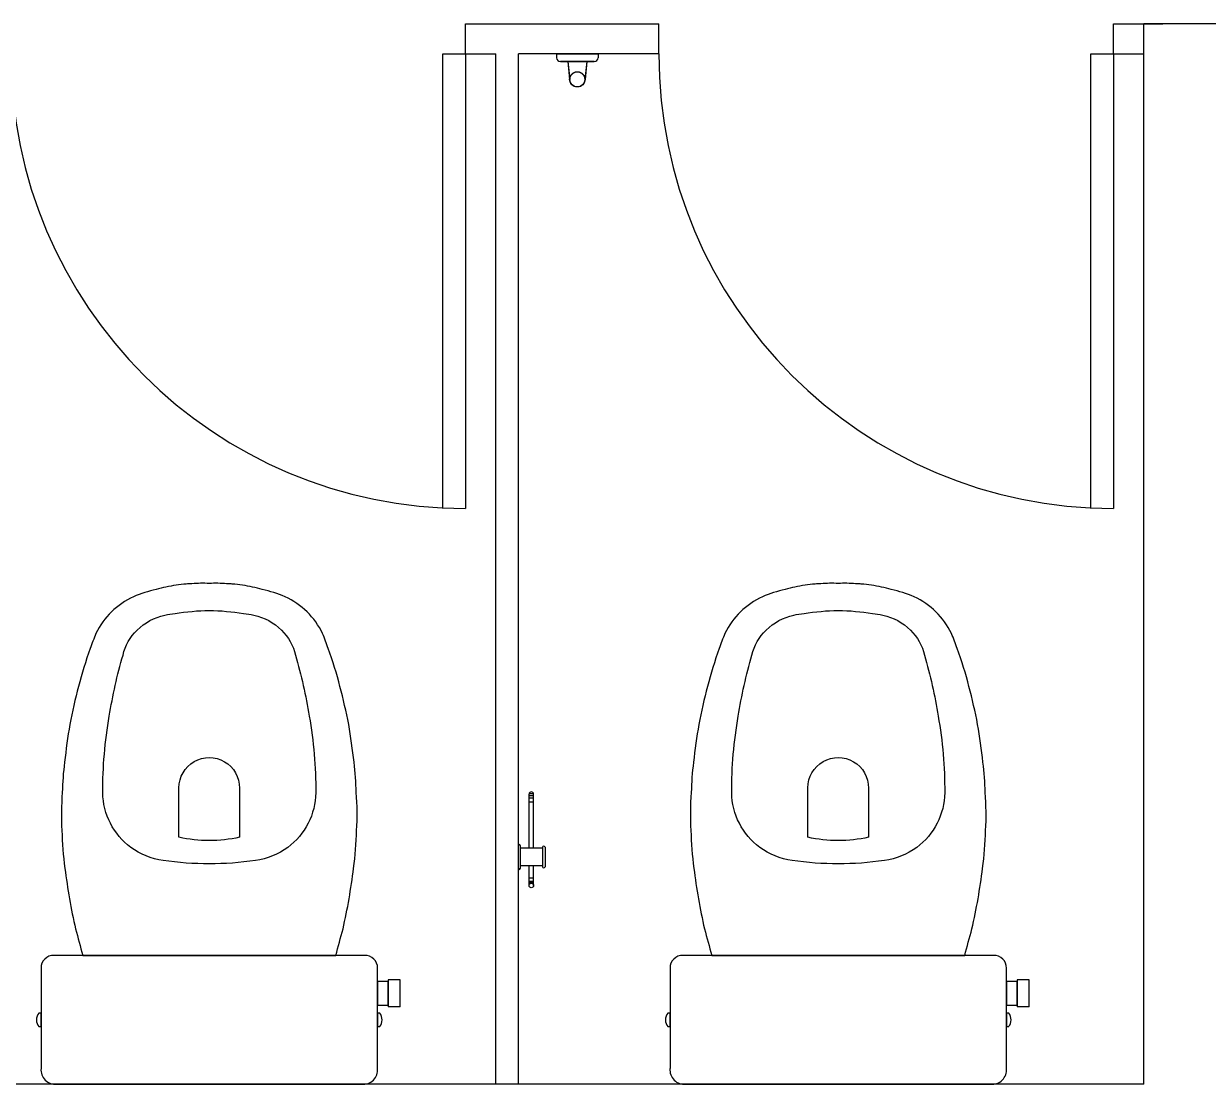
# Model space of a CAD drawing. Header units: inches. Extents: x 542650 to 544515, y 9574150 to 9574595.
# Drawn here: x 542789.113 to 542790.676, y 9574245.643 to 9574247.043 of the extents above; entities that cross this region are included whole.
import ezdxf

# ---------------------------------------------------------------- set-up
doc = ezdxf.new("R2010")
doc.units = ezdxf.units.IN
doc.header["$MEASUREMENT"] = 0
doc.layers.add('I-ARQ', color=8, linetype='Continuous')

msp = doc.modelspace()

# ---------------------------------------------------------------- linework, layer by layer
at = {"layer": 'I-ARQ'}
for p, q in [((542789.6959, 9574247.0028), (542789.6959, 9574247.0428)), ((542789.6959, 9574247.0428), (542789.7359, 9574247.0428)), ((542789.7359, 9574247.0428), (542789.7659, 9574247.0428)), ((542789.7359, 9574247.0428), (542789.7659, 9574247.0428)), ((542789.7609, 9574247.0428), (542789.9509, 9574247.0428)), ((542789.9509, 9574247.0028), (542789.9509, 9574247.0428)), ((542790.5509, 9574247.0028), (542790.5509, 9574247.0428)), ((542790.5509, 9574247.0428), (542790.5609, 9574247.0428)), ((542790.5609, 9574247.0428), (542790.5909, 9574247.0428)), ((542790.5609, 9574247.0428), (542790.5909, 9574247.0428)), ((542790.5859, 9574247.0428), (542790.5909, 9574247.0428)), ((542790.5862, 9574247.0428), (542790.6162, 9574247.0428)), ((542790.5909, 9574247.0028), (542790.5909, 9574247.0428)), ((542794.2859, 9574247.0428), (542790.5909, 9574247.0428)), ((542789.6659, 9574247.0028), (542789.6959, 9574247.0028)), ((542789.6659, 9574246.4028), (542789.6659, 9574247.0028)), ((542789.6959, 9574247.0028), (542789.7359, 9574247.0028)), ((542789.6959, 9574247.0028), (542789.6959, 9574246.4028)), ((542789.7359, 9574245.6428), (542789.7359, 9574247.0028)), ((542789.7659, 9574245.6428), (542789.7659, 9574247.0028)), ((542789.9509, 9574247.0028), (542789.7659, 9574247.0028)), ((542789.816, 9574247.0028), (542789.816, 9574246.9978)), ((542789.8708, 9574247.0028), (542789.816, 9574247.0028)), ((542789.816, 9574247.0028), (542789.816, 9574246.9978)), ((542789.816, 9574247.0028), (542789.8708, 9574247.0028)), ((542789.8658, 9574246.9928), (542789.821, 9574246.9928)), ((542789.821, 9574246.9928), (542789.8658, 9574246.9928)), ((542789.8307, 9574246.9928), (542789.8332, 9574246.9693)), ((542789.831, 9574246.9928), (542789.8336, 9574246.9693)), ((542789.8558, 9574246.9928), (542789.8532, 9574246.9693)), ((542789.8561, 9574246.9928), (542789.8536, 9574246.9693)), ((542789.8708, 9574247.0028), (542789.8708, 9574246.9978)), ((542789.8708, 9574247.0028), (542789.8708, 9574246.9978)), ((542790.5209, 9574247.0028), (542790.5509, 9574247.0028)), ((542790.5209, 9574246.4028), (542790.5209, 9574247.0028)), ((542790.5509, 9574247.0028), (542790.5909, 9574247.0028)), ((542790.5509, 9574247.0028), (542790.5509, 9574246.4028)), ((542790.5909, 9574245.6428), (542790.5909, 9574247.0028)), ((542790.5909, 9574247.0028), (542790.5909, 9574247.0028)), ((542790.5909, 9574246.9928), (542790.5909, 9574247.0028)), ((542789.7797, 9574245.9544), (542789.7797, 9574246.0258)), ((542789.7797, 9574246.0241), (542789.7857, 9574246.0241)), ((542789.7797, 9574246.0208), (542789.7857, 9574246.0208)), ((542789.7798, 9574246.0266), (542789.7855, 9574246.0266)), ((542789.7857, 9574245.9544), (542789.7857, 9574246.0258)), ((542789.7797, 9574246.0158), (542789.7857, 9574246.0158)), ((542789.768, 9574245.9578), (542789.768, 9574245.9278)), ((542789.7974, 9574245.9544), (542789.768, 9574245.9544)), ((542789.7974, 9574245.9557), (542789.7974, 9574245.9299)), ((542789.8009, 9574245.9557), (542789.8009, 9574245.9299)), ((542789.7974, 9574245.9312), (542789.768, 9574245.9312)), ((542789.7797, 9574245.9051), (542789.7797, 9574245.9312)), ((542789.7857, 9574245.9051), (542789.7857, 9574245.9312)), ((542789.7797, 9574245.9151), (542789.7857, 9574245.9151)), ((542789.7797, 9574245.911), (542789.7857, 9574245.911)), ((542789.7797, 9574245.9089), (542789.7857, 9574245.9089)), ((542789.5627, 9574245.8128), (542789.1527, 9574245.8128)), ((542790.3927, 9574245.8128), (542789.9827, 9574245.8128)), ((542789.1357, 9574245.796), (542789.1357, 9574245.6636)), ((542789.5797, 9574245.6636), (542789.5797, 9574245.796)), ((542789.9657, 9574245.796), (542789.9657, 9574245.6636)), ((542790.4097, 9574245.6636), (542790.4097, 9574245.796)), ((542790.5909, 9574245.6428), (542788.1159, 9574245.6428)), ((542789.1565, 9574245.6428), (542789.5589, 9574245.6428)), ((542789.9865, 9574245.6428), (542790.3889, 9574245.6428))]:
    msp.add_line(p, q, dxfattribs=at)
at = {"layer": 'I-ARQ', "linetype": 'ByBlock'}
for p, q in [((542789.5937, 9574245.7808), (542789.5937, 9574245.7448)), ((542789.6097, 9574245.7808), (542789.5937, 9574245.7808)), ((542789.6097, 9574245.7448), (542789.6097, 9574245.7808)), ((542790.4237, 9574245.7808), (542790.4237, 9574245.7448)), ((542790.4397, 9574245.7808), (542790.4237, 9574245.7808)), ((542790.4397, 9574245.7448), (542790.4397, 9574245.7808)), ((542789.6097, 9574245.7448), (542789.5937, 9574245.7448)), ((542790.4397, 9574245.7448), (542790.4237, 9574245.7448))]:
    msp.add_line(p, q, dxfattribs=at)
at = {"layer": 'I-ARQ'}
for points in [[(542789.5247, 9574245.8128, -0.003882), (542789.5342, 9574245.8478, 0.024258), (542789.5482, 9574245.9278, 0.02486), (542789.5522, 9574245.9778, 0.033324), (542789.5517, 9574246.0278, 0.02486), (542789.5487, 9574246.0678, 0.012268), (542789.5417, 9574246.1178, 0.015806), (542789.5302, 9574246.1678, 0.026699), (542789.5147, 9574246.2178, 0.021919), (542789.5072, 9574246.2378, 0.174675), (542789.4577, 9574246.2863, 0.045452), (542789.4277, 9574246.2958, 0.022856), (542789.4148, 9574246.299, 0.041289), (542789.3881, 9574246.303, 0.039166), (542789.3824, 9574246.3034, 0.012899), (542789.3805, 9574246.3034, 0.04333), (542789.3577, 9574246.3038, 0.04333), (542789.3349, 9574246.3034, 0.052091), (542789.3273, 9574246.303, 0.041289), (542789.3006, 9574246.299, 0.022856), (542789.2877, 9574246.2958, 0.045452), (542789.2577, 9574246.2863, 0.174675), (542789.2082, 9574246.2378, 0.021919), (542789.2007, 9574246.2178, 0.026699), (542789.1852, 9574246.1678, 0.015806), (542789.1737, 9574246.1178, 0.012268), (542789.1667, 9574246.0678, 0.02486), (542789.1637, 9574246.0278, 0.033324), (542789.1632, 9574245.9778, 0.02486), (542789.1672, 9574245.9278, 0.024258), (542789.1812, 9574245.8478, -0.003882), (542789.1907, 9574245.8128)], [(542790.3547, 9574245.8128, -0.003882), (542790.3642, 9574245.8478, 0.024258), (542790.3782, 9574245.9278, 0.02486), (542790.3822, 9574245.9778, 0.033324), (542790.3817, 9574246.0278, 0.02486), (542790.3787, 9574246.0678, 0.012268), (542790.3717, 9574246.1178, 0.015806), (542790.3602, 9574246.1678, 0.026699), (542790.3447, 9574246.2178, 0.021919), (542790.3372, 9574246.2378, 0.174675), (542790.2877, 9574246.2863, 0.045452), (542790.2577, 9574246.2958, 0.022856), (542790.2448, 9574246.299, 0.041289), (542790.2181, 9574246.303, 0.039166), (542790.2124, 9574246.3034, 0.012899), (542790.2105, 9574246.3034, 0.04333), (542790.1877, 9574246.3038, 0.04333), (542790.1649, 9574246.3034, 0.052091), (542790.1573, 9574246.303, 0.041289), (542790.1306, 9574246.299, 0.022856), (542790.1177, 9574246.2958, 0.045452), (542790.0877, 9574246.2863, 0.174675), (542790.0382, 9574246.2378, 0.021919), (542790.0307, 9574246.2178, 0.026699), (542790.0152, 9574246.1678, 0.015806), (542790.0037, 9574246.1178, 0.012268), (542789.9967, 9574246.0678, 0.02486), (542789.9937, 9574246.0278, 0.033324), (542789.9932, 9574245.9778, 0.02486), (542789.9972, 9574245.9278, 0.024258), (542790.0112, 9574245.8478, -0.003882), (542790.0207, 9574245.8128)], [(542789.2542, 9574245.9555, -0.234638), (542789.2172, 9574246.0277, -0.044666), (542789.2258, 9574246.1288, -0.031515), (542789.2439, 9574246.2093, -0.151063), (542789.2625, 9574246.2421, -0.148094), (542789.299, 9574246.262, -0.031073), (542789.3126, 9574246.2642, -0.035055), (542789.3577, 9574246.2683, -0.035055), (542789.4029, 9574246.2642, -0.031073), (542789.4165, 9574246.262, -0.148094), (542789.4529, 9574246.2421, -0.151063), (542789.4715, 9574246.2093, -0.031515), (542789.4896, 9574246.1288, -0.044666), (542789.4982, 9574246.0277, -0.234638), (542789.4613, 9574245.9555, -0.129345), (542789.4186, 9574245.9383, -0.041331), (542789.3577, 9574245.9338, -0.041331), (542789.2969, 9574245.9383, -0.129345)], [(542790.0842, 9574245.9555, -0.234638), (542790.0472, 9574246.0277, -0.044666), (542790.0558, 9574246.1288, -0.031515), (542790.0739, 9574246.2093, -0.151063), (542790.0925, 9574246.2421, -0.148094), (542790.129, 9574246.262, -0.031073), (542790.1426, 9574246.2642, -0.035055), (542790.1877, 9574246.2683, -0.035055), (542790.2329, 9574246.2642, -0.031073), (542790.2465, 9574246.262, -0.148094), (542790.2829, 9574246.2421, -0.151063), (542790.3015, 9574246.2093, -0.031515), (542790.3196, 9574246.1288, -0.044666), (542790.3282, 9574246.0277, -0.234638), (542790.2913, 9574245.9555, -0.129345), (542790.2486, 9574245.9383, -0.041331), (542790.1877, 9574245.9338, -0.041331), (542790.1269, 9574245.9383, -0.129345)]]:
    msp.add_lwpolyline(points, format="xyb", close=True, dxfattribs=at)
at = {"layer": 'I-ARQ', "linetype": 'ByBlock'}
for points in [[(542789.3177, 9574245.9688), (542789.3177, 9574246.034, -1.002091), (542789.3977, 9574246.0338), (542789.3977, 9574245.9688, -0.054282), (542789.3577, 9574245.9644, -0.054282), (542789.3177, 9574245.9688, 1.56536)], [(542790.1477, 9574245.9688), (542790.1477, 9574246.034, -1.002091), (542790.2277, 9574246.0338), (542790.2277, 9574245.9688, -0.054282), (542790.1877, 9574245.9644, -0.054282), (542790.1477, 9574245.9688, 1.56536)]]:
    msp.add_lwpolyline(points, format="xyb", dxfattribs=at)
for points in [[(542789.5937, 9574245.7473), (542789.5937, 9574245.7783), (542789.5797, 9574245.7783), (542789.5797, 9574245.7473)], [(542790.4237, 9574245.7473), (542790.4237, 9574245.7783), (542790.4097, 9574245.7783), (542790.4097, 9574245.7473)]]:
    msp.add_lwpolyline(points, close=True, dxfattribs=at)
for points in [[(542789.1357, 9574245.7188), (542789.1357, 9574245.7368), (542789.1328, 9574245.7368, 0.197763), (542789.1327, 9574245.7367, 0.161404), (542789.1297, 9574245.7277, 0.158802), (542789.1327, 9574245.7189, 0.197763), (542789.1328, 9574245.7188)], [(542789.5826, 9574245.7188, 0.197763), (542789.5828, 9574245.7189, 0.15883), (542789.5857, 9574245.7277, 0.161377), (542789.5828, 9574245.7367, 0.197763), (542789.5826, 9574245.7368), (542789.5797, 9574245.7368), (542789.5797, 9574245.7188)], [(542789.9657, 9574245.7188), (542789.9657, 9574245.7368), (542789.9628, 9574245.7368, 0.197763), (542789.9627, 9574245.7367, 0.161404), (542789.9597, 9574245.7277, 0.158802), (542789.9627, 9574245.7189, 0.197763), (542789.9628, 9574245.7188)], [(542790.4126, 9574245.7188, 0.197763), (542790.4128, 9574245.7189, 0.15883), (542790.4157, 9574245.7277, 0.161377), (542790.4128, 9574245.7367, 0.197763), (542790.4126, 9574245.7368), (542790.4097, 9574245.7368), (542790.4097, 9574245.7188)]]:
    msp.add_lwpolyline(points, format="xyb", close=True, dxfattribs=at)
at = {"layer": 'I-ARQ'}
for centre, radius in [((542789.8432, 9574246.9693), 0.01), ((542789.8436, 9574246.9693), 0.01), ((542789.7827, 9574245.9051), 0.003)]:
    msp.add_circle(centre, radius, dxfattribs=at)
for centre, radius, start, end in [((542789.6959, 9574247.0028), 0.6, 180, 270), ((542789.821, 9574246.9978), 0.005, 180, 270), ((542789.821, 9574246.9978), 0.005, 180, 270), ((542789.8658, 9574246.9978), 0.005, 270, 0), ((542789.8658, 9574246.9978), 0.005, 270, 0), ((542790.5509, 9574247.0028), 0.6, 180, 270), ((542789.7827, 9574246.0258), 0.003, 0, 180), ((542789.7669, 9574245.9581), 0.00108, 342.7498, 197.2502), ((542789.7991, 9574245.9553), 0.00182, 13.2763, 166.7237), ((542789.7669, 9574245.9275), 0.00108, 162.7498, 17.2502), ((542789.7991, 9574245.9303), 0.00182, 193.2763, 346.7237), ((542789.1521, 9574245.7964), 0.0164, 87.826, 181.2974), ((542789.5634, 9574245.7964), 0.0164, 358.7026, 92.174), ((542789.9821, 9574245.7964), 0.0164, 87.826, 181.2974), ((542790.3934, 9574245.7964), 0.0164, 358.7026, 92.174), ((542789.1546, 9574245.6617), 0.019, 174.255, 275.745), ((542789.5608, 9574245.6617), 0.019, 264.255, 5.745), ((542789.9846, 9574245.6617), 0.019, 174.255, 275.745), ((542790.3908, 9574245.6617), 0.019, 264.255, 5.745)]:
    msp.add_arc(centre, radius, start, end, dxfattribs=at)

doc.saveas('drawing.dxf')
